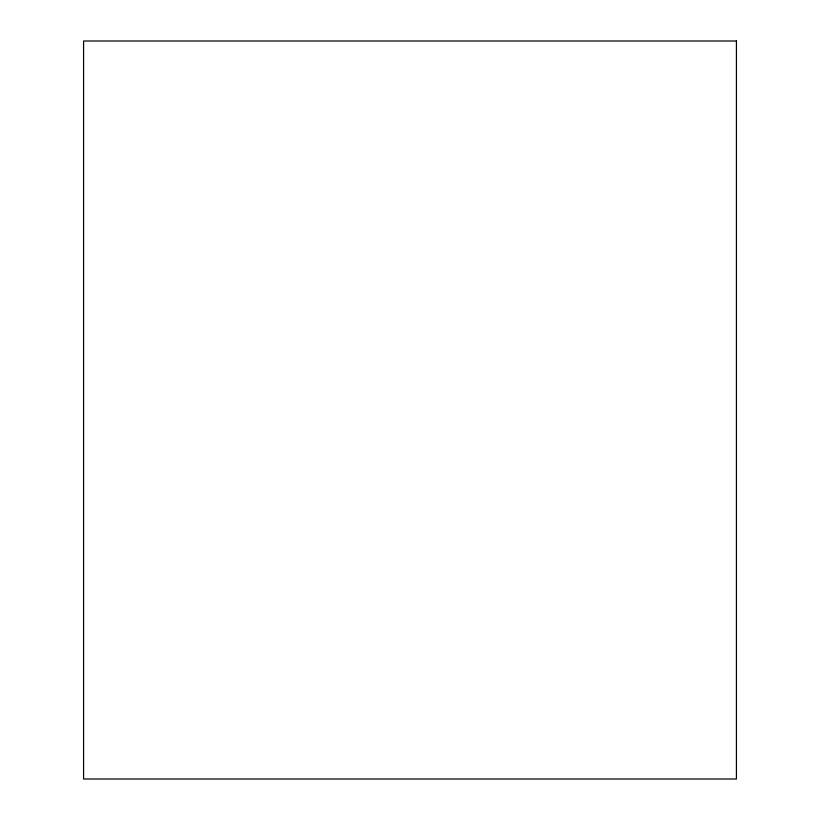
<?xml version="1.0" encoding="UTF-8"?>
<svg xmlns="http://www.w3.org/2000/svg" width="820" height="820" viewBox="0 0 820 820"><rect width="100%" height="100%" fill="white"/><g stroke="black" fill="none" stroke-linecap="round" stroke-linejoin="round"><path stroke-width="1.23" d="M736.421 41L83.579 41L83.579 779L736.421 779L736.421 41"/></g></svg>
